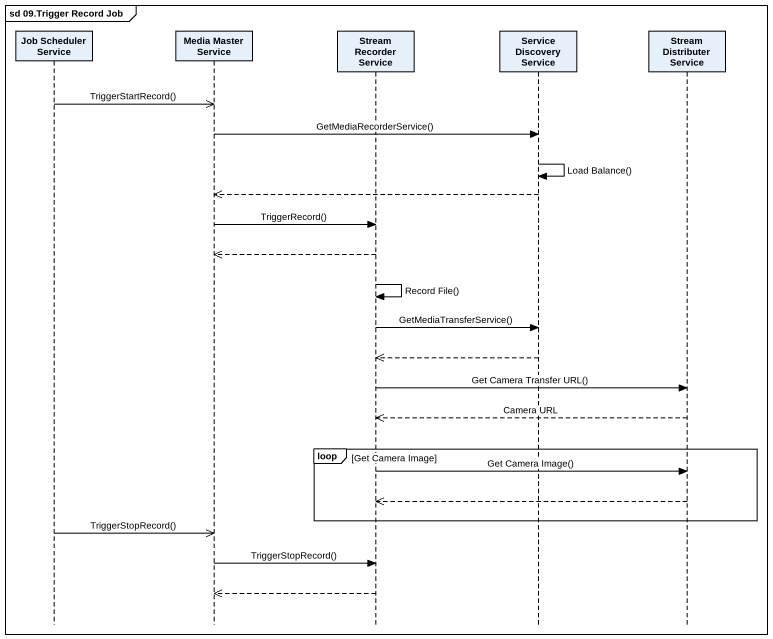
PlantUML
@startuml
mainframe sd 09.Trigger Record Job
hide footbox
participant "Job Scheduler Service" as Job_Scheduler_Service
participant "Media Master Service" as Media_Master_Service
participant "Stream Recorder Service" as Stream_Recorder_Service
participant "Service Discovery Service" as Service_Discovery_Service
participant "Stream Distributer Service" as Stream_Distributer_Service

Job_Scheduler_Service ->> Media_Master_Service : TriggerStartRecord()
Media_Master_Service -> Service_Discovery_Service : GetMediaRecorderService()
Service_Discovery_Service -> Service_Discovery_Service : Load Balance()
Service_Discovery_Service -->> Media_Master_Service
Media_Master_Service -> Stream_Recorder_Service : TriggerRecord()
Stream_Recorder_Service -->> Media_Master_Service
Stream_Recorder_Service -> Stream_Recorder_Service : Record File()
Stream_Recorder_Service -> Service_Discovery_Service : GetMediaTransferService()
Service_Discovery_Service -->> Stream_Recorder_Service
Stream_Recorder_Service -> Stream_Distributer_Service : Get Camera Transfer URL()
Stream_Distributer_Service -->> Stream_Recorder_Service : Camera URL
loop Get Camera Image
  Stream_Recorder_Service -> Stream_Distributer_Service : Get Camera Image()
  Stream_Distributer_Service -->> Stream_Recorder_Service
end
Job_Scheduler_Service ->> Media_Master_Service : TriggerStopRecord()
Media_Master_Service -> Stream_Recorder_Service : TriggerStopRecord()
Stream_Recorder_Service -->> Media_Master_Service
@enduml
